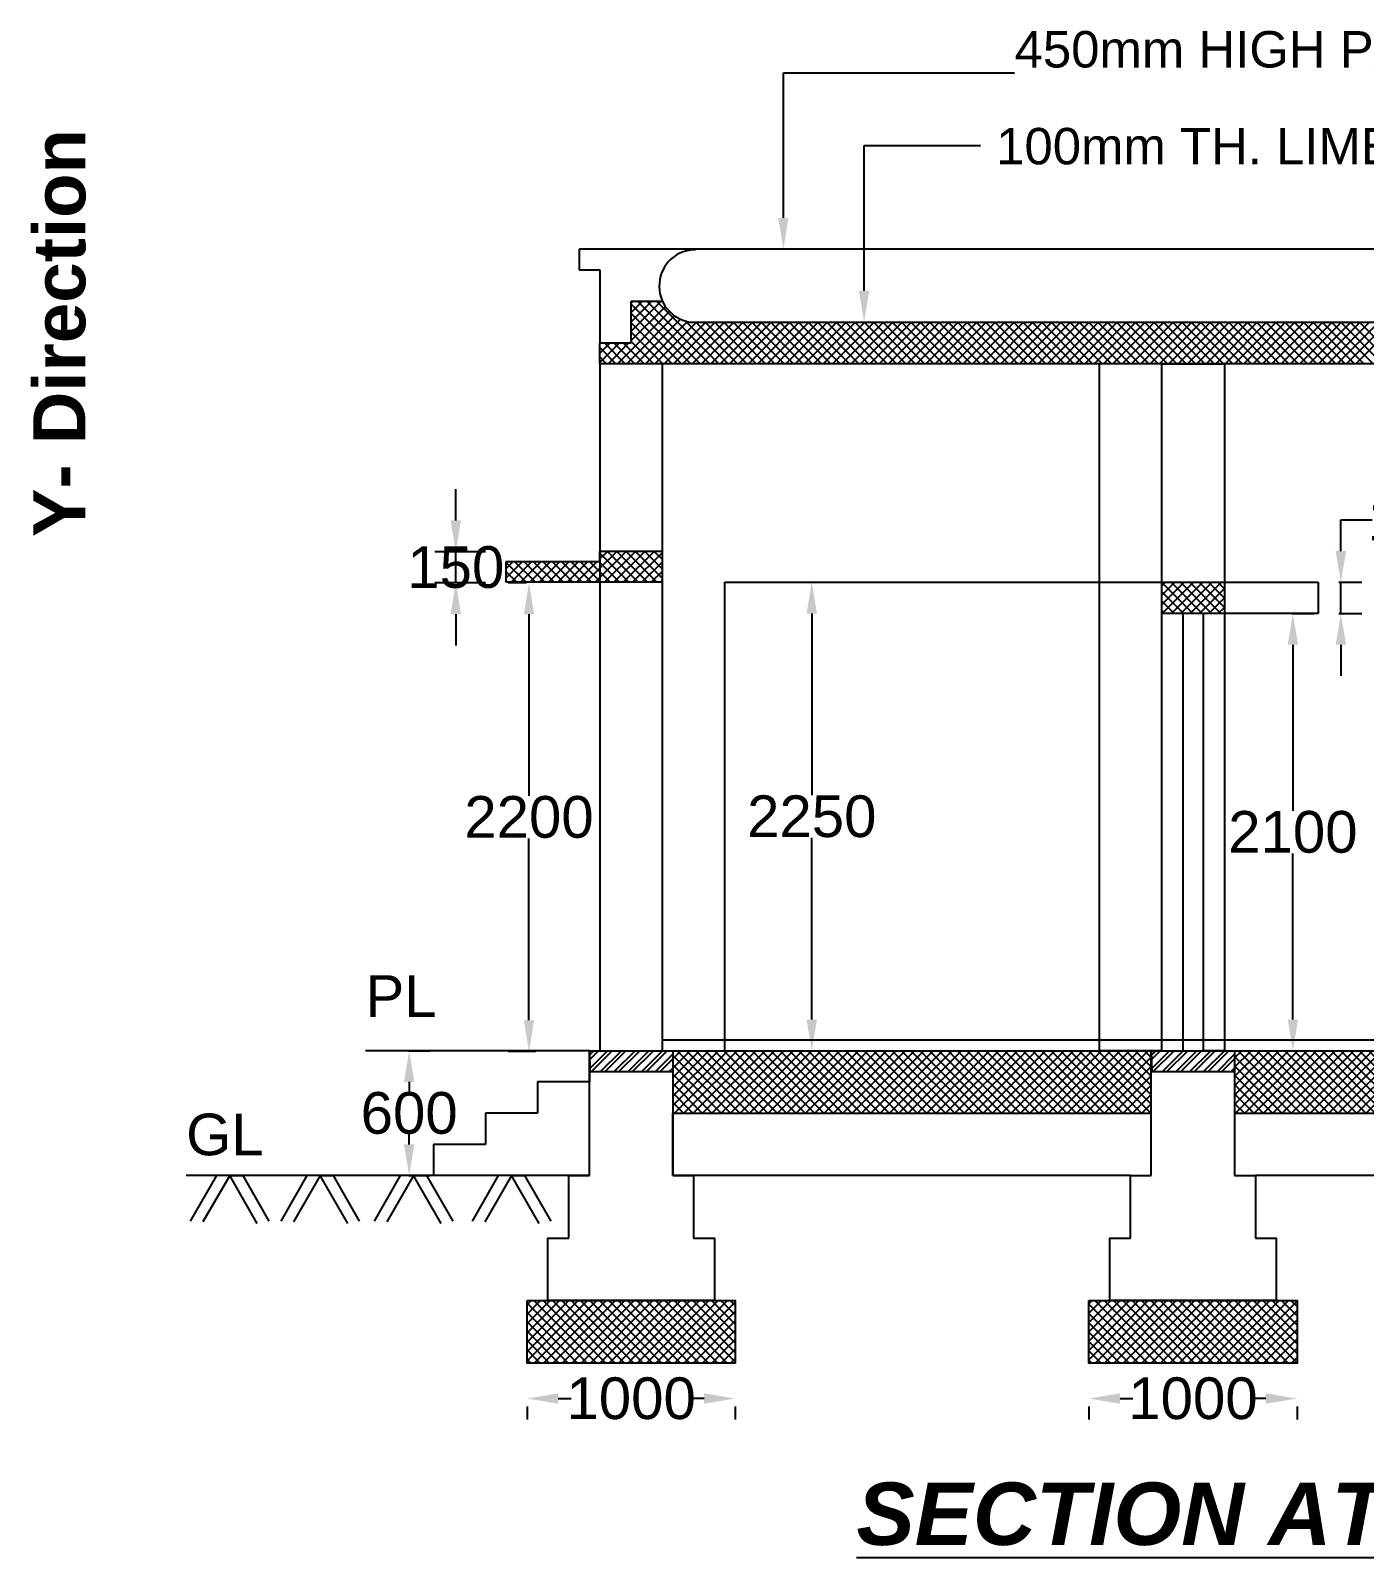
# Model space of a CAD drawing. Header units: millimetres. Extents: x -782 to 40789, y -5942 to 9964.
# Drawn here: x 11320 to 17728, y 1818 to 9152 of the extents above; entities that cross this region are included whole.
import ezdxf
from ezdxf import colors
from ezdxf.entities.mleader import LeaderData, LeaderLine
from ezdxf.math import Vec2, Vec3

# ---------------------------------------------------------------- set-up
doc = ezdxf.new("R2010")
doc.units = ezdxf.units.MM
doc.styles.get("Standard").update_dxf_attribs({"font": 'arial.ttf'})
doc.dimstyles.new('ISO-25', dxfattribs={"dimtxt": 250, "dimasz": 250, "dimexe": 100, "dimexo": 100, "dimgap": 0, "dimtad": 0, "dimtih": 1, "dimtoh": 1, "dimtxsty": 'Standard', "dimcen": 2.5, "dimadec": 0, "dimazin": 0, "dimtfac": 1, "dimtmove": 0, "dimatfit": 3, "dimfxl": 1, "dimarcsym": 0})

# ---------------------------------------------------------------- blocks, each defined once
blk = doc.blocks.new('*D5')
at = {"color": 0, "lineweight": -2, "transparency": 16777216}
for p, q in [((17380.4, 6352), (17484.4, 6352)), ((17384.4, 6202), (17384.4, 5404.2)), ((17384.4, 4402), (17384.4, 5199.9)), ((17380.4, 4252), (17484.4, 4252))]:
    blk.add_line(p, q, dxfattribs=at)
at = {"color": 0, "transparency": 16777216}
for points in [[(17359.4, 6202), (17409.4, 6202), (17384.4, 6352)], [(17359.4, 4402), (17409.4, 4402), (17384.4, 4252)]]:
    blk.add_solid(points, dxfattribs=at)
at = {"layer": 'Defpoints', "color": 0, "transparency": 16777216}
for p in [(17280.4, 6352), (17280.4, 4252), (17384.4, 4252)]:
    blk.add_point(p, dxfattribs=at)
at = {"color": 0, "transparency": 16777216, "insert": (17384.4, 5302), "char_height": 200, "attachment_point": 5}
blk.add_mtext('2100', dxfattribs=at)
blk = doc.blocks.new('*D6')
at = {"color": 0, "lineweight": -2, "transparency": 16777216}
for p, q in [((15062.1, 6502), (15173.1, 6502)), ((15073.1, 6352), (15073.1, 5479.2)), ((15073.1, 4402), (15073.1, 5274.9)), ((15062.1, 4252), (15173.1, 4252))]:
    blk.add_line(p, q, dxfattribs=at)
at = {"color": 0, "transparency": 16777216}
for points in [[(15048.1, 6352), (15098.1, 6352), (15073.1, 6502)], [(15048.1, 4402), (15098.1, 4402), (15073.1, 4252)]]:
    blk.add_solid(points, dxfattribs=at)
at = {"layer": 'Defpoints', "color": 0, "transparency": 16777216}
for p in [(14962.1, 6502), (14962.1, 4252), (15073.1, 4252)]:
    blk.add_point(p, dxfattribs=at)
at = {"color": 0, "transparency": 16777216, "insert": (15073.1, 5377), "char_height": 200, "attachment_point": 5}
blk.add_mtext('2250', dxfattribs=at)
blk = doc.blocks.new('*D7')
at = {"color": 0, "lineweight": -2, "transparency": 16777216}
for p, q in [((13702, 6498.8), (13614.6, 6498.8)), ((13714.6, 6348.8), (13714.6, 5475.9)), ((13714.6, 4398.8), (13714.6, 5271.7)), ((13746.9, 4248.8), (13614.6, 4248.8))]:
    blk.add_line(p, q, dxfattribs=at)
at = {"color": 0, "transparency": 16777216}
for points in [[(13689.6, 6348.8), (13739.6, 6348.8), (13714.6, 6498.8)], [(13689.6, 4398.8), (13739.6, 4398.8), (13714.6, 4248.8)]]:
    blk.add_solid(points, dxfattribs=at)
at = {"layer": 'Defpoints', "color": 0, "transparency": 16777216}
for p in [(13802, 6498.8), (13714.6, 4248.8), (13846.9, 4248.8)]:
    blk.add_point(p, dxfattribs=at)
at = {"color": 0, "transparency": 16777216, "insert": (13714.6, 5373.8), "char_height": 200, "attachment_point": 5}
blk.add_mtext('2200', dxfattribs=at)
blk = doc.blocks.new('*D8')
at = {"color": 0, "lineweight": -2, "transparency": 16777216}
for p, q in [((13363, 6798.8), (13363, 6948.8)), ((13505.4, 6648.8), (13263, 6648.8)), ((13363, 6498.8), (13363, 6648.8)), ((13505.4, 6498.8), (13263, 6498.8)), ((13363, 6348.8), (13363, 6198.8))]:
    blk.add_line(p, q, dxfattribs=at)
at = {"color": 0, "transparency": 16777216}
for points in [[(13338, 6798.8), (13388, 6798.8), (13363, 6648.8)], [(13338, 6348.8), (13388, 6348.8), (13363, 6498.8)]]:
    blk.add_solid(points, dxfattribs=at)
at = {"layer": 'Defpoints', "color": 0, "transparency": 16777216}
for p in [(13363, 6648.8), (13605.4, 6648.8), (13605.4, 6498.8)]:
    blk.add_point(p, dxfattribs=at)
at = {"color": 0, "transparency": 16777216, "insert": (13363, 6573.8), "char_height": 200, "attachment_point": 5}
blk.add_mtext('150', dxfattribs=at)
blk = doc.blocks.new('*D9')
at = {"color": 0, "lineweight": -2, "transparency": 16777216}
for p, q in [((17615, 6652), (17615, 6802)), ((17615, 6802), (17765, 6802)), ((17605.4, 6502), (17715, 6502)), ((17615, 6352), (17615, 6502)), ((17605.4, 6352), (17715, 6352)), ((17615, 6202), (17615, 6052))]:
    blk.add_line(p, q, dxfattribs=at)
at = {"color": 0, "transparency": 16777216}
for points in [[(17590, 6652), (17640, 6652), (17615, 6502)], [(17590, 6202), (17640, 6202), (17615, 6352)]]:
    blk.add_solid(points, dxfattribs=at)
at = {"layer": 'Defpoints', "color": 0, "transparency": 16777216}
for p in [(17505.4, 6502), (17615, 6502), (17505.4, 6352)]:
    blk.add_point(p, dxfattribs=at)
at = {"color": 0, "transparency": 16777216, "insert": (17976.2, 6802), "char_height": 200, "attachment_point": 5}
blk.add_mtext('150', dxfattribs=at)
blk = doc.blocks.new('*D12')
at = {"color": 0, "lineweight": -2, "transparency": 16777216}
for p, q in [((13855.4, 2581.5), (13916.5, 2581.5)), ((14555.4, 2581.5), (14494.3, 2581.5)), ((13705.4, 2543.7), (13705.4, 2481.5)), ((14705.4, 2543.7), (14705.4, 2481.5))]:
    blk.add_line(p, q, dxfattribs=at)
at = {"color": 0, "transparency": 16777216}
for points in [[(13855.4, 2606.5), (13855.4, 2556.5), (13705.4, 2581.5)], [(14555.4, 2606.5), (14555.4, 2556.5), (14705.4, 2581.5)]]:
    blk.add_solid(points, dxfattribs=at)
at = {"layer": 'Defpoints', "color": 0, "transparency": 16777216}
for p in [(13705.4, 2643.7), (14705.4, 2643.7), (14705.4, 2581.5)]:
    blk.add_point(p, dxfattribs=at)
at = {"color": 0, "transparency": 16777216, "insert": (14205.4, 2581.5), "char_height": 200, "attachment_point": 5}
blk.add_mtext('1000', dxfattribs=at)
blk = doc.blocks.new('*D13')
at = {"color": 0, "lineweight": -2, "transparency": 16777216}
for p, q in [((16554.3, 2581.5), (16615.4, 2581.5)), ((17254.3, 2581.5), (17193.2, 2581.5)), ((16404.3, 2543.7), (16404.3, 2481.5)), ((17404.3, 2543.7), (17404.3, 2481.5))]:
    blk.add_line(p, q, dxfattribs=at)
at = {"color": 0, "transparency": 16777216}
for points in [[(16554.3, 2606.5), (16554.3, 2556.5), (16404.3, 2581.5)], [(17254.3, 2606.5), (17254.3, 2556.5), (17404.3, 2581.5)]]:
    blk.add_solid(points, dxfattribs=at)
at = {"layer": 'Defpoints', "color": 0, "transparency": 16777216}
for p in [(16404.3, 2643.7), (17404.3, 2643.7), (17404.3, 2581.5)]:
    blk.add_point(p, dxfattribs=at)
at = {"color": 0, "transparency": 16777216, "insert": (16904.3, 2581.5), "char_height": 200, "attachment_point": 5}
blk.add_mtext('1000', dxfattribs=at)
blk = doc.blocks.new('*D18')
at = {"color": 0, "lineweight": -2, "transparency": 16777216}
for p, q in [((13136.5, 4252), (13239.1, 4252)), ((13139.1, 4102), (13139.1, 4054.2)), ((13139.1, 3802), (13139.1, 3849.9)), ((13136.5, 3652), (13239.1, 3652))]:
    blk.add_line(p, q, dxfattribs=at)
at = {"color": 0, "transparency": 16777216}
for points in [[(13114.1, 4102), (13164.1, 4102), (13139.1, 4252)], [(13114.1, 3802), (13164.1, 3802), (13139.1, 3652)]]:
    blk.add_solid(points, dxfattribs=at)
at = {"layer": 'Defpoints', "color": 0, "transparency": 16777216}
for p in [(13036.5, 4252), (13139.1, 4252), (13036.5, 3652)]:
    blk.add_point(p, dxfattribs=at)
at = {"color": 0, "transparency": 16777216, "insert": (13139.1, 3952), "char_height": 200, "attachment_point": 5}
blk.add_mtext('600', dxfattribs=at)

msp = doc.modelspace()

# ---------------------------------------------------------------- hatches: boundary and pattern name
h = msp.add_hatch()
h.set_pattern_fill('ANSI32', color=256, scale=4.9)
h.set_pattern_definition([(45, (288.36, -245.427), (-33.00244, 33.00244), []), (45, (310.363, -245.427), (-33.00244, 33.00244), [])])
h.paths.add_polyline_path([(14005.417, 4252.045), (14007.528, 4152.067), (14405.417, 4152.067), (14405.417, 4252.045)])
h = msp.add_hatch()
h.set_pattern_fill('ANSI37', color=256, scale=10)
h.paths.add_polyline_path([(20007.47, 4252.045), (17104.292, 4252.045), (17104.292, 3952.045), (20007.47, 3952.045)])
h.paths.add_polyline_path([(16704.292, 4252.045), (14405.417, 4252.045), (14405.417, 3952.045), (16704.292, 3952.045)])
h = msp.add_hatch()
h.set_pattern_fill('ANSI32', color=256, scale=4.9)
h.set_pattern_definition([(45, (2987.236, -245.427), (-33.00244, 33.00244), []), (45, (3009.238, -245.427), (-33.00244, 33.00244), [])])
h.paths.add_polyline_path([(16704.292, 4252.045), (16706.403, 4152.067), (17104.292, 4152.067), (17104.292, 4252.045)])

# ---------------------------------------------------------------- linework, layer by layer
for p, q in [((14944.67, 8949.529), (16047.436, 8949.529)), ((15332.455, 8599.529), (15883.838, 8599.529)), ((14055.417, 8102.045), (13955.417, 8102.045)), ((13955.417, 8102.045), (13955.417, 8002.045)), ((20455.417, 8102.045), (14055.417, 8102.045)), ((13955.417, 8002.045), (14055.417, 8002.045)), ((14055.417, 8002.045), (14055.417, 7652.045)), ((14205.417, 7752.045), (14205.417, 7852.045)), ((14205.417, 7852.045), (14355.417, 7852.045)), ((14205.417, 7652.045), (14205.417, 7752.045)), ((14486.023, 7752.045), (19892.865, 7752.045)), ((14055.417, 7552.045), (14055.417, 7652.045)), ((14055.417, 7652.045), (14205.417, 7652.045)), ((20355.417, 7552.045), (14055.417, 7552.045)), ((14055.417, 7552.045), (14055.417, 4252.045)), ((14355.417, 4252.045), (14355.417, 7552.045)), ((16455.417, 4252.045), (16455.417, 7552.045)), ((16755.417, 4252.045), (16755.417, 7552.045)), ((16755.417, 7552.045), (17055.417, 7552.045)), ((17055.417, 7552.045), (17055.417, 4252.045)), ((13605.417, 6502.045), (13605.417, 6602.045)), ((13605.417, 6602.045), (14055.417, 6602.045)), ((14055.417, 6602.045), (14055.417, 6652.045)), ((14055.417, 6652.045), (14355.417, 6652.045)), ((14055.417, 6502.045), (13605.417, 6502.045)), ((14355.417, 6502.045), (14055.417, 6502.045)), ((14655.417, 4252.045), (14655.417, 6502.045)), ((14655.417, 6502.045), (16755.417, 6502.045)), ((16755.417, 6352.045), (16755.417, 6502.045)), ((16755.417, 6502.045), (17055.417, 6502.045)), ((17055.417, 6502.045), (17055.417, 6352.045)), ((17055.417, 6502.045), (17505.417, 6502.045)), ((17505.417, 6502.045), (17505.417, 6352.045)), ((16855.417, 6352.045), (16755.417, 6352.045)), ((16955.417, 6352.045), (16855.417, 6352.045)), ((16855.417, 6352.045), (16855.417, 4252.045)), ((16955.417, 4252.045), (16955.417, 6352.045)), ((17055.417, 6352.045), (16955.417, 6352.045)), ((17505.417, 6352.045), (17055.417, 6352.045)), ((20055.417, 4302.045), (14355.417, 4302.045)), ((14005.417, 4252.045), (12929.17, 4252.045)), ((14005.417, 4252.045), (13755.417, 4252.045)), ((14005.417, 4252.045), (14007.528, 4152.067)), ((14005.417, 4252.045), (14005.417, 4102.045)), ((14055.417, 4252.045), (20355.417, 4252.045)), ((14055.417, 4252.045), (14355.417, 4252.045)), ((14355.417, 4252.045), (16755.417, 4252.045)), ((14355.417, 4252.045), (14655.417, 4252.045)), ((16755.417, 4252.045), (16455.417, 4252.045)), ((16704.292, 4252.045), (16706.403, 4152.067)), ((17055.417, 4252.045), (16955.417, 4252.045)), ((14007.528, 4152.067), (14405.417, 4152.067)), ((16706.403, 4152.067), (17104.292, 4152.067)), ((14005.417, 4102.045), (13755.417, 4102.045)), ((13755.417, 4102.045), (13755.417, 3952.045)), ((13755.417, 3952.045), (13505.417, 3952.045)), ((13505.417, 3952.045), (13505.417, 3802.045)), ((14405.417, 3652.045), (14405.417, 3952.045)), ((14405.417, 3952.045), (16704.292, 3952.045)), ((14405.417, 3952.045), (16704.292, 3952.045)), ((17104.292, 3952.045), (20007.47, 3952.045)), ((17104.292, 3952.045), (20007.47, 3952.045)), ((13355.417, 3802.045), (13255.417, 3802.045)), ((13255.417, 3802.045), (13255.417, 3652.045)), ((13505.417, 3802.045), (13355.417, 3802.045)), ((14005.417, 3652.045), (12067.512, 3652.045)), ((12340.811, 3652.045), (12213.133, 3652.045)), ((12276.972, 3652.045), (12340.811, 3652.045)), ((12775.363, 3652.045), (12647.684, 3652.045)), ((12711.524, 3652.045), (12775.363, 3652.045)), ((13223.931, 3652.045), (13096.253, 3652.045)), ((13160.092, 3652.045), (13223.931, 3652.045)), ((13694.929, 3652.045), (13567.251, 3652.045)), ((13631.09, 3652.045), (13694.929, 3652.045)), ((14505.417, 3652.045), (14405.417, 3652.045)), ((16604.292, 3652.045), (14505.417, 3652.045)), ((19907.47, 3652.045), (17204.292, 3652.045))]:
    msp.add_line(p, q)
at = {"linetype": 'Continuous'}
for p, q in [((14205.417, 7842.181), (14215.281, 7852.045)), ((14205.417, 7797.28), (14260.182, 7852.045)), ((14205.417, 7752.378), (14305.083, 7852.045)), ((14205.417, 7707.477), (14349.985, 7852.045)), ((14536.627, 7552.045), (14236.627, 7852.045)), ((14581.528, 7552.045), (14281.528, 7852.045)), ((14626.429, 7552.045), (14326.429, 7852.045)), ((14139.787, 7552.045), (14390.046, 7802.304)), ((14184.688, 7552.045), (14414.283, 7781.64)), ((14491.725, 7552.045), (14205.417, 7838.353)), ((14205.417, 7662.576), (14369.917, 7827.075)), ((14446.824, 7552.045), (14205.417, 7793.452)), ((14401.923, 7552.045), (14205.417, 7748.551)), ((14357.022, 7552.045), (14205.417, 7703.649)), ((14229.59, 7552.045), (14442.819, 7765.274)), ((14274.491, 7552.045), (14476.399, 7753.953)), ((14319.392, 7552.045), (14519.392, 7752.045)), ((14364.293, 7552.045), (14564.293, 7752.045)), ((14409.195, 7552.045), (14609.195, 7752.045)), ((14454.096, 7552.045), (14654.096, 7752.045)), ((14671.33, 7552.045), (14467.011, 7756.364)), ((14498.997, 7552.045), (14698.997, 7752.045)), ((14716.232, 7552.045), (14516.232, 7752.045)), ((14543.899, 7552.045), (14743.899, 7752.045)), ((14761.133, 7552.045), (14561.133, 7752.045)), ((14588.8, 7552.045), (14788.8, 7752.045)), ((14806.034, 7552.045), (14606.034, 7752.045)), ((14633.701, 7552.045), (14833.701, 7752.045)), ((14850.936, 7552.045), (14650.936, 7752.045)), ((14678.602, 7552.045), (14878.602, 7752.045)), ((14895.837, 7552.045), (14695.837, 7752.045)), ((14723.504, 7552.045), (14923.504, 7752.045)), ((14940.738, 7552.045), (14740.738, 7752.045)), ((14768.405, 7552.045), (14968.405, 7752.045)), ((14985.639, 7552.045), (14785.639, 7752.045)), ((14813.306, 7552.045), (15013.306, 7752.045)), ((15030.541, 7552.045), (14830.541, 7752.045)), ((14858.208, 7552.045), (15058.208, 7752.045)), ((15075.442, 7552.045), (14875.442, 7752.045)), ((14903.109, 7552.045), (15103.109, 7752.045)), ((15120.343, 7552.045), (14920.343, 7752.045)), ((14948.01, 7552.045), (15148.01, 7752.045)), ((15165.245, 7552.045), (14965.245, 7752.045)), ((14992.911, 7552.045), (15192.911, 7752.045)), ((15210.146, 7552.045), (15010.146, 7752.045)), ((15037.813, 7552.045), (15237.813, 7752.045)), ((15255.047, 7552.045), (15055.047, 7752.045)), ((15082.714, 7552.045), (15282.714, 7752.045)), ((15299.948, 7552.045), (15099.948, 7752.045)), ((15127.615, 7552.045), (15327.615, 7752.045)), ((15344.85, 7552.045), (15144.85, 7752.045)), ((15172.517, 7552.045), (15372.517, 7752.045)), ((15389.751, 7552.045), (15189.751, 7752.045)), ((15217.418, 7552.045), (15417.418, 7752.045)), ((15434.652, 7552.045), (15234.652, 7752.045)), ((15262.319, 7552.045), (15462.319, 7752.045)), ((15479.554, 7552.045), (15279.554, 7752.045)), ((15307.22, 7552.045), (15507.22, 7752.045)), ((15524.455, 7552.045), (15324.455, 7752.045)), ((15352.122, 7552.045), (15552.122, 7752.045)), ((15569.356, 7552.045), (15369.356, 7752.045)), ((15397.023, 7552.045), (15597.023, 7752.045)), ((15614.257, 7552.045), (15414.257, 7752.045)), ((15441.924, 7552.045), (15641.924, 7752.045)), ((15659.159, 7552.045), (15459.159, 7752.045)), ((15486.825, 7552.045), (15686.825, 7752.045)), ((15704.06, 7552.045), (15504.06, 7752.045)), ((15531.727, 7552.045), (15731.727, 7752.045)), ((15748.961, 7552.045), (15548.961, 7752.045)), ((15576.628, 7552.045), (15776.628, 7752.045)), ((15793.862, 7552.045), (15593.862, 7752.045)), ((15621.529, 7552.045), (15821.529, 7752.045)), ((15838.764, 7552.045), (15638.764, 7752.045)), ((15666.431, 7552.045), (15866.431, 7752.045)), ((15883.665, 7552.045), (15683.665, 7752.045)), ((15711.332, 7552.045), (15911.332, 7752.045)), ((15928.566, 7552.045), (15728.566, 7752.045)), ((15756.233, 7552.045), (15956.233, 7752.045)), ((15973.468, 7552.045), (15773.468, 7752.045)), ((15801.134, 7552.045), (16001.134, 7752.045)), ((16018.369, 7552.045), (15818.369, 7752.045)), ((15846.036, 7552.045), (16046.036, 7752.045)), ((16063.27, 7552.045), (15863.27, 7752.045)), ((15890.937, 7552.045), (16090.937, 7752.045)), ((16108.171, 7552.045), (15908.171, 7752.045)), ((15935.838, 7552.045), (16135.838, 7752.045)), ((16153.073, 7552.045), (15953.073, 7752.045)), ((15980.74, 7552.045), (16180.74, 7752.045)), ((16197.974, 7552.045), (15997.974, 7752.045)), ((16025.641, 7552.045), (16225.641, 7752.045)), ((16242.875, 7552.045), (16042.875, 7752.045)), ((16070.542, 7552.045), (16270.542, 7752.045)), ((16287.777, 7552.045), (16087.777, 7752.045)), ((16115.443, 7552.045), (16315.443, 7752.045)), ((16332.678, 7552.045), (16132.678, 7752.045)), ((16160.345, 7552.045), (16360.345, 7752.045)), ((16377.579, 7552.045), (16177.579, 7752.045)), ((16205.246, 7552.045), (16405.246, 7752.045)), ((16422.48, 7552.045), (16222.48, 7752.045)), ((16250.147, 7552.045), (16450.147, 7752.045)), ((16467.382, 7552.045), (16267.382, 7752.045)), ((16295.049, 7552.045), (16495.049, 7752.045)), ((16512.283, 7552.045), (16312.283, 7752.045)), ((16339.95, 7552.045), (16539.95, 7752.045)), ((16557.184, 7552.045), (16357.184, 7752.045)), ((16384.851, 7552.045), (16584.851, 7752.045)), ((16602.086, 7552.045), (16402.086, 7752.045)), ((16429.752, 7552.045), (16629.752, 7752.045)), ((16646.987, 7552.045), (16446.987, 7752.045)), ((16474.654, 7552.045), (16674.654, 7752.045)), ((16691.888, 7552.045), (16491.888, 7752.045)), ((16519.555, 7552.045), (16719.555, 7752.045)), ((16736.789, 7552.045), (16536.789, 7752.045)), ((16564.456, 7552.045), (16764.456, 7752.045)), ((16781.691, 7552.045), (16581.691, 7752.045)), ((16609.358, 7552.045), (16809.358, 7752.045)), ((16826.592, 7552.045), (16626.592, 7752.045)), ((16654.259, 7552.045), (16854.259, 7752.045)), ((16871.493, 7552.045), (16671.493, 7752.045)), ((16699.16, 7552.045), (16899.16, 7752.045)), ((16916.395, 7552.045), (16716.395, 7752.045)), ((16744.061, 7552.045), (16944.061, 7752.045)), ((16961.296, 7552.045), (16761.296, 7752.045)), ((16788.963, 7552.045), (16988.963, 7752.045)), ((17006.197, 7552.045), (16806.197, 7752.045)), ((16833.864, 7552.045), (17033.864, 7752.045)), ((17051.098, 7552.045), (16851.098, 7752.045)), ((16878.765, 7552.045), (17078.765, 7752.045)), ((17096, 7552.045), (16896, 7752.045)), ((16923.666, 7552.045), (17123.666, 7752.045)), ((17140.901, 7552.045), (16940.901, 7752.045)), ((16968.568, 7552.045), (17168.568, 7752.045)), ((17185.802, 7552.045), (16985.802, 7752.045)), ((17013.469, 7552.045), (17213.469, 7752.045)), ((17230.703, 7552.045), (17030.703, 7752.045)), ((17058.37, 7552.045), (17258.37, 7752.045)), ((17275.605, 7552.045), (17075.605, 7752.045)), ((17103.272, 7552.045), (17303.272, 7752.045)), ((17320.506, 7552.045), (17120.506, 7752.045)), ((17148.173, 7552.045), (17348.173, 7752.045)), ((17365.407, 7552.045), (17165.407, 7752.045)), ((17193.074, 7552.045), (17393.074, 7752.045)), ((17410.309, 7552.045), (17210.309, 7752.045)), ((17237.975, 7552.045), (17437.975, 7752.045)), ((17455.21, 7552.045), (17255.21, 7752.045)), ((17282.877, 7552.045), (17482.877, 7752.045)), ((17500.111, 7552.045), (17300.111, 7752.045)), ((17327.778, 7552.045), (17527.778, 7752.045)), ((17545.012, 7552.045), (17345.012, 7752.045)), ((17372.679, 7552.045), (17572.679, 7752.045)), ((17589.914, 7552.045), (17389.914, 7752.045)), ((17417.581, 7552.045), (17617.581, 7752.045)), ((17634.815, 7552.045), (17434.815, 7752.045)), ((17462.482, 7552.045), (17662.482, 7752.045)), ((17679.716, 7552.045), (17479.716, 7752.045)), ((17507.383, 7552.045), (17707.383, 7752.045)), ((17724.618, 7552.045), (17524.618, 7752.045)), ((17552.284, 7552.045), (17752.284, 7752.045)), ((17769.519, 7552.045), (17569.519, 7752.045)), ((17597.186, 7552.045), (17797.186, 7752.045)), ((17814.42, 7552.045), (17614.42, 7752.045)), ((17642.087, 7552.045), (17842.087, 7752.045)), ((17859.321, 7552.045), (17659.321, 7752.045)), ((17686.988, 7552.045), (17886.988, 7752.045)), ((17904.223, 7552.045), (17704.223, 7752.045)), ((14055.417, 7647.28), (14060.182, 7652.045)), ((14055.417, 7602.378), (14105.083, 7652.045)), ((14055.417, 7557.477), (14149.985, 7652.045)), ((14132.515, 7552.045), (14055.417, 7629.143)), ((14177.416, 7552.045), (14077.416, 7652.045)), ((14094.886, 7552.045), (14194.886, 7652.045)), ((14222.318, 7552.045), (14122.318, 7652.045)), ((14267.219, 7552.045), (14167.219, 7652.045)), ((14312.12, 7552.045), (14205.417, 7658.748)), ((14087.614, 7552.045), (14055.417, 7584.242)), ((13605.417, 6568.662), (13638.8, 6602.045)), ((13605.417, 6523.761), (13683.701, 6602.045)), ((13628.602, 6502.045), (13728.602, 6602.045)), ((13745.674, 6502.045), (13645.674, 6602.045)), ((13673.504, 6502.045), (13773.504, 6602.045)), ((13790.575, 6502.045), (13690.575, 6602.045)), ((13718.405, 6502.045), (13818.405, 6602.045)), ((13835.477, 6502.045), (13735.477, 6602.045)), ((13763.306, 6502.045), (13863.306, 6602.045)), ((13880.378, 6502.045), (13780.378, 6602.045)), ((13808.208, 6502.045), (13908.208, 6602.045)), ((13925.279, 6502.045), (13825.279, 6602.045)), ((13853.109, 6502.045), (13953.109, 6602.045)), ((13970.181, 6502.045), (13870.181, 6602.045)), ((13898.01, 6502.045), (13998.01, 6602.045)), ((14015.082, 6502.045), (13915.082, 6602.045)), ((13942.911, 6502.045), (14042.911, 6602.045)), ((14055.417, 6506.611), (13959.983, 6602.045)), ((14055.417, 6551.512), (14004.884, 6602.045)), ((14055.417, 6596.413), (14049.786, 6602.045)), ((14055.417, 6614.55), (14092.911, 6652.045)), ((14055.417, 6569.649), (14137.813, 6652.045)), ((14055.417, 6524.748), (14182.714, 6652.045)), ((14194.687, 6502.045), (14055.417, 6641.315)), ((14077.615, 6502.045), (14227.615, 6652.045)), ((14239.588, 6502.045), (14089.588, 6652.045)), ((14122.517, 6502.045), (14272.517, 6652.045)), ((14284.489, 6502.045), (14134.489, 6652.045)), ((14167.418, 6502.045), (14317.418, 6652.045)), ((14329.391, 6502.045), (14179.391, 6652.045)), ((14212.319, 6502.045), (14355.417, 6645.143)), ((14355.417, 6520.92), (14224.292, 6652.045)), ((14355.417, 6565.821), (14269.193, 6652.045)), ((14355.417, 6610.722), (14314.095, 6652.045)), ((13700.773, 6502.045), (13605.417, 6597.401)), ((13655.872, 6502.045), (13605.417, 6552.499)), ((13987.813, 6502.045), (14055.417, 6569.649)), ((14149.786, 6502.045), (14055.417, 6596.413)), ((14104.884, 6502.045), (14055.417, 6551.512)), ((14257.22, 6502.045), (14355.417, 6600.241)), ((14302.122, 6502.045), (14355.417, 6555.34)), ((13610.97, 6502.045), (13605.417, 6507.598)), ((14032.714, 6502.045), (14055.417, 6524.748)), ((14059.983, 6502.045), (14055.417, 6506.611)), ((14347.023, 6502.045), (14355.417, 6510.439)), ((16755.417, 6485.77), (16771.692, 6502.045)), ((16755.417, 6440.868), (16816.593, 6502.045)), ((16755.417, 6395.967), (16861.495, 6502.045)), ((16904.06, 6352.045), (16755.417, 6500.688)), ((16859.159, 6352.045), (16755.417, 6455.786)), ((16756.396, 6352.045), (16906.396, 6502.045)), ((16948.961, 6352.045), (16798.961, 6502.045)), ((16801.297, 6352.045), (16951.297, 6502.045)), ((16993.862, 6352.045), (16843.862, 6502.045)), ((16846.198, 6352.045), (16996.198, 6502.045)), ((17038.764, 6352.045), (16888.764, 6502.045)), ((16891.1, 6352.045), (17041.1, 6502.045)), ((17055.417, 6380.293), (16933.665, 6502.045)), ((16936.001, 6352.045), (17055.417, 6471.461)), ((17055.417, 6425.194), (16978.566, 6502.045)), ((17055.417, 6470.095), (17023.468, 6502.045)), ((16814.257, 6352.045), (16755.417, 6410.885)), ((16980.902, 6352.045), (17055.417, 6426.559)), ((17025.804, 6352.045), (17055.417, 6381.658)), ((16769.356, 6352.045), (16755.417, 6365.984)), ((13705.417, 3031.658), (13725.804, 3052.045)), ((13705.417, 2986.757), (13770.705, 3052.045)), ((13705.417, 2941.856), (13815.606, 3052.045)), ((13705.417, 2896.954), (13860.507, 3052.045)), ((13705.417, 2852.053), (13905.409, 3052.045)), ((13705.417, 2807.152), (13950.31, 3052.045)), ((13705.417, 2762.25), (13995.211, 3052.045)), ((13993.374, 2752.045), (13705.417, 3040.002)), ((14038.276, 2752.045), (13738.276, 3052.045)), ((13740.113, 2752.045), (14040.113, 3052.045)), ((14083.177, 2752.045), (13783.177, 3052.045)), ((13785.014, 2752.045), (14085.014, 3052.045)), ((14128.078, 2752.045), (13828.078, 3052.045)), ((13829.915, 2752.045), (14129.915, 3052.045)), ((14172.979, 2752.045), (13872.979, 3052.045)), ((13874.816, 2752.045), (14174.816, 3052.045)), ((14217.881, 2752.045), (13917.881, 3052.045)), ((13919.718, 2752.045), (14219.718, 3052.045)), ((14262.782, 2752.045), (13962.782, 3052.045)), ((13964.619, 2752.045), (14264.619, 3052.045)), ((14307.683, 2752.045), (14007.683, 3052.045)), ((14009.52, 2752.045), (14309.52, 3052.045)), ((14352.584, 2752.045), (14052.584, 3052.045)), ((14054.422, 2752.045), (14354.422, 3052.045)), ((14397.486, 2752.045), (14097.486, 3052.045)), ((14099.323, 2752.045), (14399.323, 3052.045)), ((14442.387, 2752.045), (14142.387, 3052.045)), ((14144.224, 2752.045), (14444.224, 3052.045)), ((14487.288, 2752.045), (14187.288, 3052.045)), ((14189.125, 2752.045), (14489.125, 3052.045)), ((14532.19, 2752.045), (14232.19, 3052.045)), ((14234.027, 2752.045), (14534.027, 3052.045)), ((14577.091, 2752.045), (14277.091, 3052.045)), ((14278.928, 2752.045), (14578.928, 3052.045)), ((14621.992, 2752.045), (14321.992, 3052.045)), ((14323.829, 2752.045), (14623.829, 3052.045)), ((14666.893, 2752.045), (14366.893, 3052.045)), ((14368.731, 2752.045), (14668.731, 3052.045)), ((14705.417, 2758.422), (14411.795, 3052.045)), ((14413.632, 2752.045), (14705.417, 3043.83)), ((14705.417, 2803.324), (14456.696, 3052.045)), ((14705.417, 2848.225), (14501.597, 3052.045)), ((14705.417, 2893.126), (14546.499, 3052.045)), ((14705.417, 2938.028), (14591.4, 3052.045)), ((14705.417, 2982.929), (14636.301, 3052.045)), ((14705.417, 3027.83), (14681.202, 3052.045)), ((16404.292, 3036.456), (16419.88, 3052.045)), ((16404.292, 2991.555), (16464.782, 3052.045)), ((16404.292, 2946.654), (16509.683, 3052.045)), ((16404.292, 2901.752), (16554.584, 3052.045)), ((16404.292, 2856.851), (16599.486, 3052.045)), ((16404.292, 2811.95), (16644.387, 3052.045)), ((16404.292, 2767.049), (16689.288, 3052.045)), ((16687.451, 2752.045), (16404.292, 3035.204)), ((16732.352, 2752.045), (16432.352, 3052.045)), ((16434.189, 2752.045), (16734.189, 3052.045)), ((16777.254, 2752.045), (16477.254, 3052.045)), ((16479.091, 2752.045), (16779.091, 3052.045)), ((16822.155, 2752.045), (16522.155, 3052.045)), ((16523.992, 2752.045), (16823.992, 3052.045)), ((16867.056, 2752.045), (16567.056, 3052.045)), ((16568.893, 2752.045), (16868.893, 3052.045)), ((16911.957, 2752.045), (16611.957, 3052.045)), ((16613.795, 2752.045), (16913.795, 3052.045)), ((16956.859, 2752.045), (16656.859, 3052.045)), ((16658.696, 2752.045), (16958.696, 3052.045)), ((17001.76, 2752.045), (16701.76, 3052.045)), ((16703.597, 2752.045), (17003.597, 3052.045)), ((17046.661, 2752.045), (16746.661, 3052.045)), ((16748.498, 2752.045), (17048.498, 3052.045)), ((17091.563, 2752.045), (16791.563, 3052.045)), ((16793.4, 2752.045), (17093.4, 3052.045)), ((17136.464, 2752.045), (16836.464, 3052.045)), ((16838.301, 2752.045), (17138.301, 3052.045)), ((17181.365, 2752.045), (16881.365, 3052.045)), ((16883.202, 2752.045), (17183.202, 3052.045)), ((17226.266, 2752.045), (16926.266, 3052.045)), ((16928.104, 2752.045), (17228.104, 3052.045)), ((17271.168, 2752.045), (16971.168, 3052.045)), ((16973.005, 2752.045), (17273.005, 3052.045)), ((17316.069, 2752.045), (17016.069, 3052.045)), ((17017.906, 2752.045), (17317.906, 3052.045)), ((17360.97, 2752.045), (17060.97, 3052.045)), ((17062.807, 2752.045), (17362.807, 3052.045)), ((17404.292, 2753.624), (17105.872, 3052.045)), ((17107.709, 2752.045), (17404.292, 3048.628)), ((17404.292, 2798.526), (17150.773, 3052.045)), ((17404.292, 2843.427), (17195.674, 3052.045)), ((17404.292, 2888.328), (17240.575, 3052.045)), ((17404.292, 2933.229), (17285.477, 3052.045)), ((17404.292, 2978.131), (17330.378, 3052.045)), ((17404.292, 3023.032), (17375.279, 3052.045)), ((13948.473, 2752.045), (13705.417, 2995.101)), ((13903.572, 2752.045), (13705.417, 2950.199)), ((14458.533, 2752.045), (14705.417, 2998.929)), ((14503.434, 2752.045), (14705.417, 2954.027)), ((16642.55, 2752.045), (16404.292, 2990.302)), ((16597.649, 2752.045), (16404.292, 2945.401)), ((17152.61, 2752.045), (17404.292, 3003.727)), ((17197.511, 2752.045), (17404.292, 2958.826)), ((13858.67, 2752.045), (13705.417, 2905.298)), ((13813.769, 2752.045), (13705.417, 2860.397)), ((14548.336, 2752.045), (14705.417, 2909.126)), ((14593.237, 2752.045), (14705.417, 2864.225)), ((16552.747, 2752.045), (16404.292, 2900.5)), ((17242.412, 2752.045), (17404.292, 2913.924)), ((17287.314, 2752.045), (17404.292, 2869.023)), ((13768.868, 2752.045), (13705.417, 2815.496)), ((14638.138, 2752.045), (14705.417, 2819.323)), ((16507.846, 2752.045), (16404.292, 2855.599)), ((16462.945, 2752.045), (16404.292, 2810.697)), ((17332.215, 2752.045), (17404.292, 2824.122)), ((13723.967, 2752.045), (13705.417, 2770.594)), ((14683.039, 2752.045), (14705.417, 2774.422)), ((16418.043, 2752.045), (16404.292, 2765.796)), ((17377.116, 2752.045), (17404.292, 2779.22))]:
    msp.add_line(p, q, dxfattribs=at)
for points in [[(14005.417, 3652.045), (14005.417, 4252.045), (14405.417, 4252.045), (14405.417, 3652.045)], [(16704.292, 3652.045), (16704.292, 4252.045), (17104.292, 4252.045), (17104.292, 3652.045)], [(12213.133, 3652.045), (12087.334, 3434.154)], [(12409.363, 3422.738), (12276.972, 3652.045), (12148.427, 3429.397)], [(12466.611, 3434.154), (12340.811, 3652.045)], [(12647.684, 3652.045), (12521.885, 3434.154)], [(12843.914, 3422.738), (12711.524, 3652.045), (12582.978, 3429.397)], [(12901.162, 3434.154), (12775.363, 3652.045)], [(13096.253, 3652.045), (12970.454, 3434.154)], [(13292.483, 3422.738), (13160.092, 3652.045), (13031.547, 3429.397)], [(13349.731, 3434.154), (13223.931, 3652.045)], [(13567.251, 3652.045), (13441.451, 3434.154)], [(13763.48, 3422.738), (13631.09, 3652.045), (13502.544, 3429.397)], [(13820.728, 3434.154), (13694.929, 3652.045)], [(13905.417, 3352.045), (13905.417, 3652.045), (14005.417, 3652.045)], [(14405.417, 3652.045), (14505.417, 3652.045), (14505.417, 3352.045)], [(16604.292, 3352.045), (16604.292, 3652.045), (16704.292, 3652.045)], [(17104.292, 3652.045), (17204.292, 3652.045), (17204.292, 3352.045)], [(14505.417, 3352.045), (14605.417, 3352.045), (14605.417, 3052.045), (13805.417, 3052.045), (13805.417, 3352.045), (13905.417, 3352.045)], [(17204.292, 3352.045), (17304.292, 3352.045), (17304.292, 3052.045), (16504.292, 3052.045), (16504.292, 3352.045), (16604.292, 3352.045)]]:
    msp.add_lwpolyline(points)
for points in [[(13705.417, 3052.045), (14705.417, 3052.045), (14705.417, 2752.045), (13705.417, 2752.045)], [(16404.292, 3052.045), (17404.292, 3052.045), (17404.292, 2752.045), (16404.292, 2752.045)]]:
    msp.add_lwpolyline(points, close=True)
msp.add_arc((14515.23, 7924.59), 175, 90, 260.3927831)

# ---------------------------------------------------------------- texts
at = {"attachment_point": 1}
for s, width, heights, insert, char_height in [('450mm HIGH PARAPET', 5143.37225, [0], (16047.436, 9149.529), 175), ('100mm TH. LIME TERRACE OVER 100 mm TH. RCC SLAB', 7668.56157, [548.78], (15958.947, 8684.469), 175), ('PL', 342.819, [0], (12929.17, 4614.661), 200), ('GL', 342.819, [0], (12067.512, 3949.795), 200), ('{\\fArial|b1|i1|c0|p34;\\LSECTION AT EFGH}', 5154.87213, [1036.543], (15287.941, 2178.123), 300)]:
    msp.add_mtext_dynamic_manual_height_columns(s, width=width, gutter_width=1500, heights=heights, dxfattribs=dict(at, insert=insert, char_height=char_height))
at = {"insert": (11333.363, 6719.133), "char_height": 250, "attachment_point": 1, "rotation": 90}
msp.add_mtext_dynamic_manual_height_columns('{\\fArial|b1|i0|c0|p34;Y- Direction}', width=2802.46865, gutter_width=1500, heights=[497.032], dxfattribs=at)

# ---------------------------------------------------------------- dimensions: what is measured, and where the dimension line sits
for base, p1, p2, picture, middle in [((13362.995, 6648.822), (13605.417, 6498.822), (13605.417, 6648.822), '*D8', (13362.995, 6573.822)), ((15073.122, 4252.045), (14962.125, 6502.045), (14962.125, 4252.045), '*D6', (15073.122, 5377.045))]:
    dim = msp.add_linear_dim(base=base, p1=p1, p2=p2, angle=90, dimstyle='ISO-25', override={"dimtxt": 200, "dimasz": 150})
    dim.commit()
    dim.dimension.update_dxf_attribs({"geometry": picture, "text_midpoint": middle, "dimtype": 160})
for base, p1, p2, picture, middle in [((17614.988, 6502.045), (17505.417, 6352.045), (17505.417, 6502.045), '*D9', (17976.174, 6802.045)), ((17384.407, 4252.045), (17280.417, 6352.045), (17280.417, 4252.045), '*D5', (17384.407, 5302.045)), ((13139.143, 4252.045), (13036.465, 3652.045), (13036.465, 4252.045), '*D18', (13139.143, 3952.045))]:
    dim = msp.add_linear_dim(base=base, p1=p1, p2=p2, angle=90, dimstyle='ISO-25', override={"dimtxt": 200, "dimasz": 150})
    dim.commit()
    dim.dimension.update_dxf_attribs({"geometry": picture, "text_midpoint": middle})
dim = msp.add_linear_dim(base=(13714.585, 4248.822), p1=(13802.015, 6498.822), p2=(13846.916, 4248.822), angle=90, text='2200', dimstyle='ISO-25', override={"dimtxt": 200, "dimasz": 150})
dim.commit()
dim.dimension.update_dxf_attribs({"geometry": '*D7', "text_midpoint": (13714.585, 5373.822)})
for base, p1, p2, picture, middle in [((14705.417, 2581.471), (13705.417, 2643.693), (14705.417, 2643.693), '*D12', (14205.417, 2581.471)), ((17404.292, 2581.471), (16404.292, 2643.693), (17404.292, 2643.693), '*D13', (16904.292, 2581.471))]:
    dim = msp.add_linear_dim(base=base, p1=p1, p2=p2, dimstyle='ISO-25', override={"dimtxt": 200, "dimasz": 150})
    dim.commit()
    dim.dimension.update_dxf_attribs({"geometry": picture, "text_midpoint": middle})

# ---------------------------------------------------------------- leaders
ml = msp.add_multileader_mtext('Standard')
ml.set_content('', color=256)
ml.set_leader_properties()
ml.build(insert=Vec2(0, 0))
ml.multileader.update_dxf_attribs({"arrow_head_size": 150})
ctx = ml.context
ctx.base_point, ctx.char_height, ctx.arrow_head_size, ctx.plane_origin = Vec3(14944.67, 8949.529), 200, 150, Vec3(14936.67, 8102.045)
notes = []
notes.append((ctx, [(0, (1, 1, 0), (14936.67, 8949.529), (1, 0), 8, [(0, [(14936.67, 8102.045)], 0, [])])]))
ctx.mtext.insert, ctx.mtext.flow_direction = Vec3(14946.67, 9049.529), 5
ml = msp.add_multileader_mtext('Standard')
ml.set_content('', color=256)
ml.set_leader_properties()
ml.build(insert=Vec2(0, 0))
ml.multileader.update_dxf_attribs({"arrow_head_size": 150})
ctx = ml.context
ctx.base_point, ctx.char_height, ctx.arrow_head_size, ctx.plane_origin = Vec3(15332.455, 8599.529), 200, 150, Vec3(15324.455, 7752.045)
notes.append((ctx, [(0, (1, 1, 0), (15324.455, 8599.529), (1, 0), 8, [(0, [(15324.455, 7752.045)], 0, [])])]))
ctx.mtext.insert, ctx.mtext.flow_direction = Vec3(15334.455, 8699.529), 5
for ctx, leaders in notes:
    for number, flags, end, landing, length, lines in leaders:
        leader = LeaderData()
        leader.index, (leader.has_last_leader_line, leader.has_dogleg_vector, leader.attachment_direction) = number, flags
        leader.last_leader_point, leader.dogleg_vector, leader.dogleg_length = Vec3(end), Vec3(landing), length
        for number, points, colour, breaks in lines:
            line = LeaderLine()
            line.index, line.vertices, line.color, line.breaks = number, Vec3.list(points), colors.encode_raw_color(colour), breaks
            leader.lines.append(line)
        ctx.leaders.append(leader)

doc.saveas('drawing.dxf')
